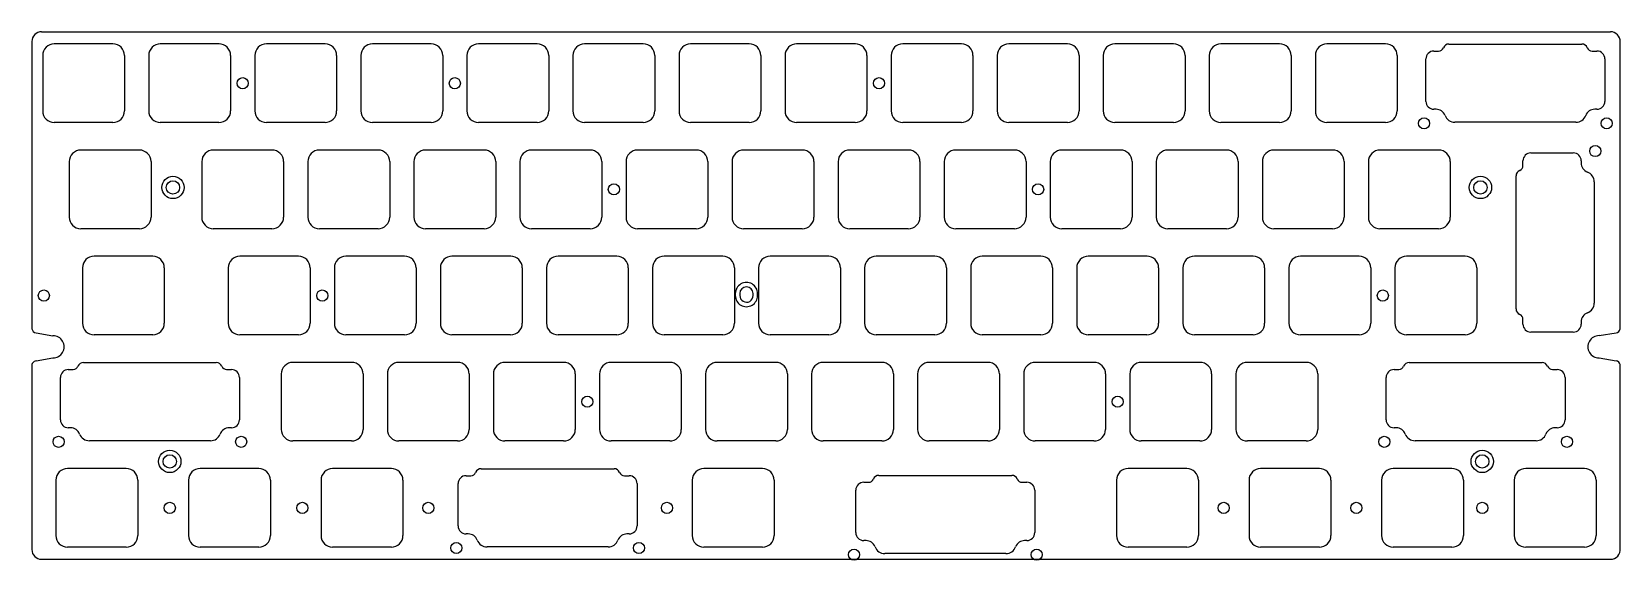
# Model space of a CAD drawing. Header units: millimetres. Extents: x -9 to 276, y -86 to 9.
import ezdxf

# ---------------------------------------------------------------- set-up
doc = ezdxf.new("R2010")
doc.units = ezdxf.units.MM
doc.header["$MEASUREMENT"] = 0
doc.layers.add('BLACK', color=7, linetype='CONTINUOUS')
doc.layers.add('Edge.Cuts', color=53, linetype='CONTINUOUS')

msp = doc.modelspace()

# ---------------------------------------------------------------- linework, layer by layer
at = {"layer": 'BLACK', "linetype": 'Continuous'}
for p, q in [((-7.549999, 9.227501), (274.249872, 9.227501)), ((-9.299999, 7.477485), (-9.300013, -44.04929)), ((5.274972, 7.05), (-5.275, 7.05)), ((24.324972, 7.05), (13.775, 7.05)), ((43.374972, 7.05), (32.825, 7.05)), ((62.424972, 7.05), (51.875, 7.05)), ((81.474972, 7.05), (70.925, 7.05)), ((100.524972, 7.05), (89.975, 7.05)), ((119.574972, 7.05), (109.025, 7.05)), ((138.624972, 7.05), (128.075, 7.05)), ((157.674972, 7.05), (147.125, 7.05)), ((176.724972, 7.05), (166.175, 7.05)), ((195.774972, 7.05), (185.225, 7.05)), ((214.824972, 7.05), (204.275, 7.05)), ((233.874972, 7.05), (223.325, 7.05)), ((276, -44.099973), (276.000001, 7.459735)), ((-7.35, 4.974985), (-7.35, -4.967959)), ((7.350001, 4.975), (7.350001, -4.975015)), ((11.7, 4.974985), (11.7, -4.967959)), ((26.400001, 4.975), (26.400001, -4.975015)), ((30.75, 4.974985), (30.75, -4.967959)), ((45.450001, 4.975), (45.450001, -4.975015)), ((49.8, 4.974985), (49.8, -4.967959)), ((64.500001, 4.975), (64.500001, -4.975015)), ((68.85, 4.974985), (68.85, -4.967959)), ((83.550001, 4.975), (83.550001, -4.975015)), ((87.9, 4.974985), (87.9, -4.967959)), ((102.600001, 4.975), (102.600001, -4.975015)), ((106.95, 4.974985), (106.95, -4.967959)), ((121.650001, 4.975), (121.650001, -4.975015)), ((126, 4.974985), (126, -4.967959)), ((140.700001, 4.975), (140.700001, -4.975015)), ((145.05, 4.974985), (145.05, -4.967959)), ((159.750001, 4.975), (159.750001, -4.975015)), ((164.1, 4.974985), (164.1, -4.967959)), ((178.800001, 4.975), (178.800001, -4.975015)), ((183.15, 4.974985), (183.15, -4.967959)), ((197.850001, 4.975), (197.850001, -4.975015)), ((202.2, 4.974985), (202.2, -4.967959)), ((216.900001, 4.975), (216.900001, -4.975015)), ((221.25, 4.974985), (221.25, -4.967959)), ((235.950001, 4.975), (235.950001, -4.975015)), ((5.26177, -7.05), (-5.275028, -7.05)), ((24.31177, -7.05), (13.774972, -7.05)), ((43.36177, -7.05), (32.824972, -7.05)), ((62.41177, -7.05), (51.874972, -7.05)), ((81.46177, -7.05), (70.924972, -7.05)), ((100.51177, -7.05), (89.974972, -7.05)), ((119.56177, -7.05), (109.024972, -7.05)), ((138.61177, -7.05), (128.074972, -7.05)), ((157.66177, -7.05), (147.124972, -7.05)), ((176.71177, -7.05), (166.174972, -7.05)), ((195.76177, -7.05), (185.224972, -7.05)), ((214.81177, -7.05), (204.274972, -7.05)), ((233.86177, -7.05), (223.324972, -7.05)), ((-2.587499, -14.075015), (-2.587499, -24.01767)), ((10.037472, -12), (-0.5125, -12)), ((12.112501, -14.075), (12.112501, -24.025015)), ((21.225, -14.075015), (21.225, -24.017959)), ((33.849972, -12), (23.3, -12)), ((35.925001, -14.075), (35.925001, -24.025015)), ((40.275, -14.075015), (40.275, -24.017959)), ((52.899972, -12), (42.35, -12)), ((54.975001, -14.075), (54.975001, -24.025015)), ((59.325014, -14.075015), (59.325014, -24.017959)), ((71.949986, -12), (61.400014, -12)), ((74.025015, -14.075), (74.025015, -24.025015)), ((78.375, -14.075015), (78.375, -24.017959)), ((90.999972, -12), (80.45, -12)), ((93.075001, -14.075), (93.075001, -24.025015)), ((97.425, -14.075015), (97.425, -24.017959)), ((110.049972, -12), (99.5, -12)), ((112.125001, -14.075), (112.125001, -24.025015)), ((116.475, -14.075015), (116.475, -24.017959)), ((129.099972, -12), (118.55, -12)), ((131.175001, -14.075), (131.175001, -24.025015)), ((135.525, -14.075015), (135.525, -24.017959)), ((148.149972, -12), (137.6, -12)), ((150.225001, -14.075), (150.225001, -24.025015)), ((154.575, -14.075015), (154.575, -24.017959)), ((167.199972, -12), (156.65, -12)), ((169.275001, -14.075), (169.275001, -24.025015)), ((173.625, -14.075015), (173.625, -24.017959)), ((186.249972, -12), (175.7, -12)), ((188.325001, -14.075), (188.325001, -24.025015)), ((192.675, -14.075015), (192.675, -24.017959)), ((205.299972, -12), (194.75, -12)), ((207.375001, -14.075), (207.375001, -24.025015)), ((211.725, -14.075015), (211.725, -24.017959)), ((224.349972, -12), (213.8, -12)), ((226.425001, -14.075), (226.425001, -24.025015)), ((230.775, -14.075015), (230.775, -24.017959)), ((243.399972, -12), (232.85, -12)), ((245.475001, -14.075), (245.475001, -24.025015)), ((10.024114, -26.1), (-0.512528, -26.1)), ((33.83677, -26.1), (23.299972, -26.1)), ((52.88677, -26.1), (42.349972, -26.1)), ((71.936784, -26.1), (61.399986, -26.1)), ((90.98677, -26.1), (80.449972, -26.1)), ((110.03677, -26.1), (99.499972, -26.1)), ((129.08677, -26.1), (118.549972, -26.1)), ((148.13677, -26.1), (137.599972, -26.1)), ((167.18677, -26.1), (156.649972, -26.1)), ((186.23677, -26.1), (175.699972, -26.1)), ((205.28677, -26.1), (194.749972, -26.1)), ((224.33677, -26.1), (213.799972, -26.1)), ((243.38677, -26.1), (232.849972, -26.1)), ((12.41875, -31.05), (1.868749, -31.05)), ((38.612472, -31.05), (28.0625, -31.05)), ((57.662472, -31.05), (47.1125, -31.05)), ((76.712472, -31.05), (66.1625, -31.05)), ((95.762472, -31.05), (85.2125, -31.05)), ((114.812472, -31.05), (104.2625, -31.05)), ((133.862472, -31.05), (123.3125, -31.05)), ((152.912472, -31.05), (142.3625, -31.05)), ((171.962472, -31.05), (161.4125, -31.05)), ((191.012472, -31.05), (180.4625, -31.05)), ((210.062472, -31.05), (199.5125, -31.05)), ((229.112472, -31.05), (218.5625, -31.05)), ((-0.20625, -33.125), (-0.20625, -43.075001)), ((14.49375, -33.125), (14.49375, -43.075)), ((25.9875, -33.125015), (25.9875, -43.067959)), ((40.687501, -33.125), (40.687501, -43.075015)), ((45.0375, -33.125015), (45.0375, -43.067959)), ((59.737501, -33.125), (59.737501, -43.075015)), ((64.0875, -33.125015), (64.0875, -43.067959)), ((78.787501, -33.125), (78.787501, -43.075015)), ((83.1375, -33.125015), (83.1375, -43.067959)), ((97.837501, -33.125), (97.837501, -43.075015)), ((102.1875, -33.125015), (102.1875, -43.067959)), ((116.887501, -33.125), (116.887501, -43.075015)), ((121.2375, -33.125015), (121.2375, -43.067959)), ((135.937501, -33.125), (135.937501, -43.075015)), ((140.2875, -33.125015), (140.2875, -43.067959)), ((154.987501, -33.125), (154.987501, -43.075015)), ((159.3375, -33.125015), (159.3375, -43.067959)), ((174.037501, -33.125), (174.037501, -43.075015)), ((178.3875, -33.125015), (178.3875, -43.067959)), ((193.087501, -33.125), (193.087501, -43.075015)), ((197.4375, -33.125015), (197.4375, -43.067959)), ((212.137501, -33.125), (212.137501, -43.075015)), ((216.4875, -33.125015), (216.4875, -43.067959)), ((231.187501, -33.125), (231.187501, -43.075015)), ((117.0625, -37.750015), (117.0625, -38.084653)), ((117.8625, -37.750015), (117.8625, -38.088526)), ((120.2625, -38.100015), (120.2625, -37.75)), ((121.0625, -38.100015), (121.0625, -37.750015)), ((-8.549981, -44.799556), (-5.5, -45.299542)), ((12.41875, -45.15), (1.86875, -45.15)), ((38.59927, -45.15), (28.062472, -45.15)), ((57.64927, -45.15), (47.112472, -45.15)), ((76.69927, -45.15), (66.162472, -45.15)), ((95.74927, -45.15), (85.212472, -45.15)), ((114.79927, -45.15), (104.262472, -45.15)), ((133.84927, -45.15), (123.312472, -45.15)), ((152.89927, -45.15), (142.362472, -45.15)), ((171.94927, -45.15), (161.412472, -45.15)), ((190.99927, -45.15), (180.462472, -45.15)), ((210.04927, -45.15), (199.512472, -45.15)), ((229.09927, -45.15), (218.562472, -45.15)), ((272.200306, -45.299492), (275.249949, -44.79955)), ((-9.299943, -50.844098), (-9.291814, -83.677948)), ((-8.549987, -49.799525), (-5.500034, -49.299548)), ((48.137472, -50.1), (37.5875, -50.1)), ((67.187472, -50.1), (56.6375, -50.1)), ((86.237472, -50.1), (75.6875, -50.1)), ((105.287472, -50.1), (94.7375, -50.1)), ((124.337472, -50.1), (113.7875, -50.1)), ((143.387472, -50.1), (132.8375, -50.1)), ((162.437472, -50.1), (151.8875, -50.1)), ((181.487472, -50.1), (170.9375, -50.1)), ((200.537472, -50.1), (189.9875, -50.1)), ((219.587472, -50.1), (209.0375, -50.1)), ((272.199979, -49.299539), (275.249888, -49.799523)), ((275.997652, -50.490272), (275.99884, -50.495204)), ((275.999994, -83.50824), (276, -50.549515)), ((35.5125, -52.175015), (35.5125, -62.117959)), ((50.212501, -52.175), (50.212501, -62.125015)), ((54.5625, -52.175015), (54.5625, -62.117959)), ((69.262501, -52.175), (69.262501, -62.125015)), ((73.6125, -52.175015), (73.6125, -62.117959)), ((88.312501, -52.175), (88.312501, -62.125015)), ((92.6625, -52.175015), (92.6625, -62.117959)), ((107.362501, -52.175), (107.362501, -62.125015)), ((111.7125, -52.175015), (111.7125, -62.117959)), ((126.412501, -52.175), (126.412501, -62.125015)), ((130.7625, -52.175015), (130.7625, -62.117959)), ((145.462501, -52.175), (145.462501, -62.125015)), ((149.8125, -52.175015), (149.8125, -62.117959)), ((164.512501, -52.175), (164.512501, -62.125015)), ((168.8625, -52.175015), (168.8625, -62.117959)), ((183.562501, -52.175), (183.562501, -62.125015)), ((187.9125, -52.175015), (187.9125, -62.117959)), ((202.612501, -52.175), (202.612501, -62.125015)), ((206.9625, -52.175015), (206.9625, -62.117959)), ((221.662501, -52.175), (221.662501, -62.125015)), ((48.12427, -64.2), (37.587472, -64.2)), ((67.17427, -64.2), (56.637472, -64.2)), ((86.22427, -64.2), (75.687472, -64.2)), ((105.27427, -64.2), (94.737472, -64.2)), ((124.32427, -64.2), (113.787472, -64.2)), ((143.37427, -64.2), (132.837472, -64.2)), ((162.42427, -64.2), (151.887472, -64.2)), ((181.47427, -64.2), (170.937472, -64.2)), ((200.52427, -64.2), (189.987472, -64.2)), ((219.57427, -64.2), (209.037472, -64.2)), ((-7.541828, -85.4275), (274.258182, -85.427509))]:
    msp.add_line(p, q, dxfattribs=at)
at = {"layer": 'BLACK'}
for centre, radius in [((28.575, 0), 1), ((66.675, 0), 1), ((142.875, 0), 1), ((16.04875, -18.7), 2), ((250.9012, -18.7), 2), ((16.04875, -18.7), 1.2), ((95.25, -19.05), 1), ((171.45, -19.05), 1), ((250.9012, -18.7), 1.2), ((-7.14375, -38.1), 1), ((42.8625, -38.1), 1), ((90.4875, -57.15), 1), ((185.7375, -57.15), 1), ((15.4781, -67.8656), 2), ((15.4781, -67.8656), 1.2), ((251.2219, -67.8656), 2), ((251.2219, -67.8656), 1.2)]:
    msp.add_circle(centre, radius, dxfattribs=at)
for centre, radius, start, end in [((-7.550028, 7.477485), 1.749971, 89.99905054, 180), ((274.249772, 7.477185), 1.750316, 359.42877291, 89.99672655), ((-5.275028, 4.974985), 2.074972, 89.99922686, 180), ((5.27501, 4.975024), 2.074976, 359.99933729, 90.00104928), ((13.774972, 4.974985), 2.074972, 89.99922686, 180), ((24.32501, 4.975024), 2.074976, 359.99933729, 90.00104928), ((32.824972, 4.974985), 2.074972, 89.99922686, 180), ((43.37501, 4.975024), 2.074976, 359.99933729, 90.00104928), ((51.874972, 4.974985), 2.074972, 89.99922686, 180), ((62.425012, 4.97502), 2.07498, 359.99944774, 90.00110451), ((70.924972, 4.974985), 2.074972, 89.99922686, 180), ((81.47501, 4.975024), 2.074976, 359.99933729, 90.00104928), ((89.974972, 4.974985), 2.074972, 89.99922686, 180), ((100.525012, 4.97502), 2.07498, 359.99944774, 90.00110451), ((109.024972, 4.974985), 2.074972, 89.99922686, 180), ((119.57501, 4.975024), 2.074976, 359.99933729, 90.00104928), ((128.074972, 4.974985), 2.074972, 89.99922686, 180), ((138.625012, 4.97502), 2.07498, 359.99944774, 90.00110451), ((147.124972, 4.974985), 2.074972, 89.99922686, 180), ((157.67501, 4.975024), 2.074976, 359.99933729, 90.00104928), ((166.174972, 4.974985), 2.074972, 89.99922686, 180), ((176.725012, 4.97502), 2.07498, 359.99944774, 90.00110451), ((185.224972, 4.974985), 2.074972, 89.99922686, 180), ((195.77501, 4.975024), 2.074976, 359.99933729, 90.00104928), ((204.274972, 4.974985), 2.074972, 89.99922686, 180), ((214.825012, 4.97502), 2.07498, 359.99944774, 90.00110451), ((223.324972, 4.974985), 2.074972, 89.99922686, 180), ((233.87501, 4.975024), 2.074976, 359.99933729, 90.00104928), ((-5.275028, -4.975015), 2.074985, 179.80516486, 270), ((5.274972, -4.975015), 2.075028, 269.63546306, 0), ((13.774972, -4.975015), 2.074985, 179.80516486, 270), ((24.324972, -4.975015), 2.075028, 269.63546306, 0), ((32.824972, -4.975015), 2.074985, 179.80516486, 270), ((43.374972, -4.975015), 2.075028, 269.63546306, 0), ((51.874972, -4.975015), 2.074985, 179.80516486, 270), ((62.424972, -4.975015), 2.075028, 269.63546306, 0), ((70.924972, -4.975015), 2.074985, 179.80516486, 270), ((81.474972, -4.975015), 2.075028, 269.63546306, 0), ((89.974972, -4.975015), 2.074985, 179.80516486, 270), ((100.524972, -4.975015), 2.075028, 269.63546306, 0), ((109.024972, -4.975015), 2.074985, 179.80516486, 270), ((119.574972, -4.975015), 2.075028, 269.63546306, 0), ((128.074972, -4.975015), 2.074985, 179.80516486, 270), ((138.624972, -4.975015), 2.075028, 269.63546306, 0), ((147.124972, -4.975015), 2.074985, 179.80516486, 270), ((157.674972, -4.975015), 2.075028, 269.63546306, 0), ((166.174972, -4.975015), 2.074985, 179.80516486, 270), ((176.724972, -4.975015), 2.075028, 269.63546306, 0), ((185.224972, -4.975015), 2.074985, 179.80516486, 270), ((195.774972, -4.975015), 2.075028, 269.63546306, 0), ((204.274972, -4.975015), 2.074985, 179.80516486, 270), ((214.824972, -4.975015), 2.075028, 269.63546306, 0), ((223.324972, -4.975015), 2.074985, 179.80516486, 270), ((233.874972, -4.975015), 2.075028, 269.63546306, 0), ((-0.512528, -14.075015), 2.074971, 89.99922686, 180), ((10.037472, -14.075015), 2.075015, 0.00041418, 90), ((23.299972, -14.075015), 2.074972, 89.99922686, 180), ((33.85001, -14.074976), 2.074976, 359.99933729, 90.00104928), ((42.349972, -14.075015), 2.074972, 89.99922686, 180), ((52.900012, -14.07498), 2.07498, 359.99944774, 90.00110451), ((61.400014, -14.075), 2.075, 90, 180.00041419), ((71.95002, -14.07498), 2.07498, 359.99944775, 90.00093883), ((80.449972, -14.075015), 2.074972, 89.99922686, 180), ((91.000012, -14.07498), 2.07498, 359.99944774, 90.00110451), ((99.499972, -14.075015), 2.074972, 89.99922686, 180), ((110.05001, -14.074976), 2.074976, 359.99933729, 90.00104928), ((118.549972, -14.075015), 2.074972, 89.99922686, 180), ((129.100012, -14.07498), 2.07498, 359.99944774, 90.00110451), ((137.599972, -14.075015), 2.074972, 89.99922686, 180), ((148.15001, -14.074976), 2.074976, 359.99933729, 90.00104928), ((156.649972, -14.075015), 2.074972, 89.99922686, 180), ((167.200012, -14.07498), 2.07498, 359.99944774, 90.00110451), ((175.699972, -14.075015), 2.074972, 89.99922686, 180), ((186.25001, -14.074976), 2.074976, 359.99933729, 90.00104928), ((194.749972, -14.075015), 2.074972, 89.99922686, 180), ((205.300012, -14.07498), 2.07498, 359.99944774, 90.00110451), ((213.799972, -14.075015), 2.074972, 89.99922686, 180), ((224.35001, -14.074976), 2.074976, 359.99933729, 90.00104928), ((232.849972, -14.075015), 2.074972, 89.99922686, 180), ((243.400012, -14.07498), 2.07498, 359.99944774, 90.00110451), ((-0.512528, -24.025015), 2.074985, 179.79718476, 270), ((10.037472, -24.025015), 2.075029, 269.63115567, 0), ((23.299972, -24.025015), 2.074985, 179.80516486, 270), ((33.849972, -24.025015), 2.075028, 269.63546306, 0), ((42.349972, -24.025015), 2.074985, 179.80516486, 270), ((52.899972, -24.025015), 2.075028, 269.63546306, 0), ((61.400023, -24.024979), 2.075021, 179.80616236, 269.99897835), ((71.94994, -24.02497), 2.075074, 269.63674107, 359.99875749), ((80.449972, -24.025015), 2.074985, 179.80516486, 270), ((90.999972, -24.025015), 2.075028, 269.63546306, 0), ((99.499972, -24.025015), 2.074985, 179.80516486, 270), ((110.049972, -24.025015), 2.075028, 269.63546306, 0), ((118.549972, -24.025015), 2.074985, 179.80516486, 270), ((129.099972, -24.025015), 2.075028, 269.63546306, 0), ((137.599972, -24.025015), 2.074985, 179.80516486, 270), ((148.149972, -24.025015), 2.075028, 269.63546306, 0), ((156.649972, -24.025015), 2.074985, 179.80516486, 270), ((167.199972, -24.025015), 2.075028, 269.63546306, 0), ((175.699972, -24.025015), 2.074985, 179.80516486, 270), ((186.249972, -24.025015), 2.075028, 269.63546306, 0), ((194.749972, -24.025015), 2.074985, 179.80516486, 270), ((205.299972, -24.025015), 2.075028, 269.63546306, 0), ((213.799972, -24.025015), 2.074985, 179.80516486, 270), ((224.349972, -24.025015), 2.075028, 269.63546306, 0), ((232.849972, -24.025015), 2.074985, 179.80516486, 270), ((243.399972, -24.025015), 2.075028, 269.63546306, 0), ((1.868754, -33.125004), 2.075004, 90.00013806, 179.99988955), ((12.41875, -33.125), 2.075, 0, 90), ((28.062472, -33.125015), 2.074972, 89.99922686, 180), ((38.61251, -33.124976), 2.074976, 359.99933729, 90.00104928), ((47.112472, -33.125015), 2.074972, 89.99922686, 180), ((57.662512, -33.12498), 2.07498, 359.99944774, 90.00110451), ((66.162472, -33.125015), 2.074972, 89.99922686, 180), ((76.71251, -33.124976), 2.074976, 359.99933729, 90.00104928), ((85.212472, -33.125015), 2.074972, 89.99922686, 180), ((95.762512, -33.12498), 2.07498, 359.99944774, 90.00110451), ((104.262472, -33.125015), 2.074972, 89.99922686, 180), ((114.81251, -33.124976), 2.074976, 359.99933729, 90.00104928), ((123.312472, -33.125015), 2.074972, 89.99922686, 180), ((133.862512, -33.12498), 2.07498, 359.99944774, 90.00110451), ((142.362472, -33.125015), 2.074972, 89.99922686, 180), ((152.91251, -33.124976), 2.074976, 359.99933729, 90.00104928), ((161.412472, -33.125015), 2.074972, 89.99922686, 180), ((171.962512, -33.12498), 2.07498, 359.99944774, 90.00110451), ((180.462472, -33.125015), 2.074972, 89.99922686, 180), ((191.01251, -33.124976), 2.074976, 359.99933729, 90.00104928), ((199.512472, -33.125015), 2.074972, 89.99922686, 180), ((210.062512, -33.12498), 2.07498, 359.99944774, 90.00110451), ((218.562472, -33.125015), 2.074972, 89.99922686, 180), ((229.11251, -33.124976), 2.074976, 359.99933729, 90.00104928), ((119.062472, -37.749972), 1.999972, 359.99876812, 180.00123188), ((119.062472, -37.750015), 1.199972, 0.00071618, 180), ((119.062472, -38.100015), 2.000028, 179.55991361, 0), ((119.062472, -38.100015), 1.200028, 179.45144462, 0), ((-8.403028, -43.902615), 0.9089, 189.286816, 260.69544135), ((-5.500008, -47.299545), 2.000003, 269.99925516, 89.99977082), ((1.868752, -43.074998), 2.075002, 180.00008284, 269.99994478), ((12.41875, -43.075), 2.075, 270, 0), ((28.062472, -43.075015), 2.074985, 179.80516486, 270), ((38.612472, -43.075015), 2.075028, 269.63546306, 0), ((47.112472, -43.075015), 2.074985, 179.80516486, 270), ((57.662472, -43.075015), 2.075028, 269.63546306, 0), ((66.162472, -43.075015), 2.074985, 179.80516486, 270), ((76.712472, -43.075015), 2.075028, 269.63546306, 0), ((85.212472, -43.075015), 2.074985, 179.80516486, 270), ((95.762472, -43.075015), 2.075028, 269.63546306, 0), ((104.262472, -43.075015), 2.074985, 179.80516486, 270), ((114.812472, -43.075015), 2.075028, 269.63546306, 0), ((123.312472, -43.075015), 2.074985, 179.80516486, 270), ((133.862472, -43.075015), 2.075028, 269.63546306, 0), ((142.362472, -43.075015), 2.074985, 179.80516486, 270), ((152.912472, -43.075015), 2.075028, 269.63546306, 0), ((161.412472, -43.075015), 2.074985, 179.80516486, 270), ((171.962472, -43.075015), 2.075028, 269.63546306, 0), ((180.462472, -43.075015), 2.074985, 179.80516486, 270), ((191.012472, -43.075015), 2.075028, 269.63546306, 0), ((199.512472, -43.075015), 2.074985, 179.80516486, 270), ((210.062472, -43.075015), 2.075028, 269.63546306, 0), ((218.562472, -43.075015), 2.074985, 179.80516486, 270), ((229.112472, -43.075015), 2.075028, 269.63546306, 0), ((272.199972, -47.299515), 2.000024, 89.99043171, 270.00020053), ((275.100372, -43.887315), 0.924421, 279.31175104, 346.69865065), ((-8.402928, -50.696615), 0.909058, 99.30963225, 189.33676968), ((37.587472, -52.175015), 2.074972, 89.99922686, 180), ((48.13751, -52.174976), 2.074976, 359.99933729, 90.00104928), ((56.637472, -52.175015), 2.074972, 89.99922686, 180), ((67.187512, -52.17498), 2.07498, 359.99944774, 90.00110451), ((75.687472, -52.175015), 2.074972, 89.99922686, 180), ((86.23751, -52.174976), 2.074976, 359.99933729, 90.00104928), ((94.737472, -52.175015), 2.074972, 89.99922686, 180), ((105.287512, -52.17498), 2.07498, 359.99944774, 90.00110451), ((113.787472, -52.175015), 2.074972, 89.99922686, 180), ((124.33751, -52.174976), 2.074976, 359.99933729, 90.00104928), ((132.837472, -52.175015), 2.074972, 89.99922686, 180), ((143.387512, -52.17498), 2.07498, 359.99944774, 90.00110451), ((151.887472, -52.175015), 2.074972, 89.99922686, 180), ((162.43751, -52.174976), 2.074976, 359.99933729, 90.00104928), ((170.937472, -52.175015), 2.074972, 89.99922686, 180), ((181.487512, -52.17498), 2.07498, 359.99944774, 90.00110451), ((189.987472, -52.175015), 2.074972, 89.99922686, 180), ((200.53751, -52.174976), 2.074976, 359.99933729, 90.00104928), ((209.037472, -52.175015), 2.074972, 89.99922686, 180), ((219.587512, -52.17498), 2.07498, 359.99944774, 90.00110451), ((275.100472, -50.711315), 0.923951, 13.52604479, 80.69359508), ((275.251872, -50.549515), 0.748129, 0, 4.54190364), ((37.587472, -62.125015), 2.074985, 179.80516486, 270), ((48.137472, -62.125015), 2.075028, 269.63546306, 0), ((56.637472, -62.125015), 2.074985, 179.80516486, 270), ((67.187472, -62.125015), 2.075028, 269.63546306, 0), ((75.687472, -62.125015), 2.074985, 179.80516486, 270), ((86.237472, -62.125015), 2.075028, 269.63546306, 0), ((94.737472, -62.125015), 2.074985, 179.80516486, 270), ((105.287472, -62.125015), 2.075028, 269.63546306, 0), ((113.787472, -62.125015), 2.074985, 179.80516486, 270), ((124.337472, -62.125015), 2.075028, 269.63546306, 0), ((132.837472, -62.125015), 2.074985, 179.80516486, 270), ((143.387472, -62.125015), 2.075028, 269.63546306, 0), ((151.887472, -62.125015), 2.074985, 179.80516486, 270), ((162.437472, -62.125015), 2.075028, 269.63546306, 0), ((170.937472, -62.125015), 2.074985, 179.80516486, 270), ((181.487472, -62.125015), 2.075028, 269.63546306, 0), ((189.987472, -62.125015), 2.074985, 179.80516486, 270), ((200.537472, -62.125015), 2.075028, 269.63546306, 0), ((209.037472, -62.125015), 2.074985, 179.80516486, 270), ((219.587472, -62.125015), 2.075028, 269.63546306, 0), ((-7.541828, -83.677515), 1.749985, 180.01417673, 270), ((274.258172, -83.677515), 1.750028, 270.0003274, 5.55072892)]:
    msp.add_arc(centre, radius, start, end, dxfattribs=at)
at = {"layer": 'Edge.Cuts', "linetype": 'CONTINUOUS'}
for p, q in [((242.52436, 5.77544), (243.38997, 5.77544)), ((245.24718, 7.0276), (269.10242, 7.0276)), ((270.95963, 5.77544), (271.82524, 5.77544)), ((241.09936, -3.25044), (241.09936, 4.35044)), ((273.25024, 4.35044), (273.25024, -3.25044)), ((242.9284, -4.67544), (242.52436, -4.67544)), ((271.82524, -4.67544), (271.4212, -4.67544)), ((268.0503, -7.01191), (246.2993, -7.01191)), ((258.54331, -14.79037), (258.54331, -13.92476)), ((259.96831, -12.49976), (267.56919, -12.49976)), ((268.99419, -13.92476), (268.99419, -14.3288)), ((257.29115, -40.50282), (257.29115, -16.64758)), ((271.33066, -17.6997), (271.33066, -39.4507)), ((248.16875, -31.05), (237.618749, -31.05)), ((235.54375, -33.125), (235.54375, -43.075001)), ((250.24375, -33.125), (250.24375, -43.075)), ((258.54331, -43.22564), (258.54331, -42.36003)), ((248.16875, -45.15), (237.61875, -45.15)), ((267.56919, -44.65064), (259.96831, -44.65064)), ((268.99419, -42.8216), (268.99419, -43.22564)), ((-0.02157, -50.1224), (23.83367, -50.1224)), ((238.10343, -50.1224), (261.95867, -50.1224)), ((-4.16939, -60.40044), (-4.16939, -52.79956)), ((-2.74439, -51.37456), (-1.87878, -51.37456)), ((25.69088, -51.37456), (26.55649, -51.37456)), ((27.98149, -52.79956), (27.98149, -60.40044)), ((233.95561, -60.40044), (233.95561, -52.79956)), ((235.38061, -51.37456), (236.24622, -51.37456)), ((263.81588, -51.37456), (264.68149, -51.37456)), ((266.10649, -52.79956), (266.10649, -60.40044)), ((-2.34035, -61.82544), (-2.74439, -61.82544)), ((26.55649, -61.82544), (26.15245, -61.82544)), ((235.78465, -61.82544), (235.38061, -61.82544)), ((264.68149, -61.82544), (264.27745, -61.82544)), ((22.78155, -64.16191), (1.03055, -64.16191)), ((260.90655, -64.16191), (239.15555, -64.16191)), ((-4.96875, -71.225), (-4.96875, -81.175001)), ((7.65625, -69.15), (-2.893751, -69.15)), ((9.73125, -71.225), (9.73125, -81.175)), ((18.84375, -71.225), (18.84375, -81.175001)), ((31.46875, -69.15), (20.918749, -69.15)), ((33.54375, -71.225), (33.54375, -81.175)), ((42.65625, -71.225), (42.65625, -81.175001)), ((55.28125, -69.15), (44.731249, -69.15)), ((57.35625, -71.225), (57.35625, -81.175)), ((68.69311, -70.42456), (69.55872, -70.42456)), ((71.41593, -69.1724), (95.27117, -69.1724)), ((97.12838, -70.42456), (97.99399, -70.42456)), ((109.33125, -71.225), (109.33125, -81.175001)), ((121.95625, -69.15), (111.406249, -69.15)), ((124.03125, -71.225), (124.03125, -81.175)), ((142.85343, -70.363025), (166.70867, -70.363025)), ((185.53125, -71.225), (185.53125, -81.175001)), ((198.15625, -69.15), (187.606249, -69.15)), ((200.23125, -71.225), (200.23125, -81.175)), ((209.34375, -71.225), (209.34375, -81.175001)), ((221.96875, -69.15), (211.418749, -69.15)), ((224.04375, -71.225), (224.04375, -81.175)), ((233.15625, -71.225), (233.15625, -81.175001)), ((245.78125, -69.15), (235.231249, -69.15)), ((247.85625, -71.225), (247.85625, -81.175)), ((256.96875, -71.225), (256.96875, -81.175001)), ((269.59375, -69.15), (259.043749, -69.15)), ((271.66875, -71.225), (271.66875, -81.175)), ((67.26811, -79.45044), (67.26811, -71.84956)), ((99.41899, -71.84956), (99.41899, -79.45044)), ((138.70561, -80.641065), (138.70561, -73.040185)), ((140.13061, -71.615185), (140.99622, -71.615185)), ((168.56588, -71.615185), (169.43149, -71.615185)), ((170.85649, -73.040185), (170.85649, -80.641065)), ((69.09715, -80.87544), (68.69311, -80.87544)), ((97.99399, -80.87544), (97.58995, -80.87544)), ((140.53465, -82.066065), (140.13061, -82.066065)), ((169.43149, -82.066065), (169.02745, -82.066065)), ((7.65625, -83.25), (-2.89375, -83.25)), ((31.46875, -83.25), (20.91875, -83.25)), ((55.28125, -83.25), (44.73125, -83.25)), ((94.21905, -83.21191), (72.46805, -83.21191)), ((121.95625, -83.25), (111.40625, -83.25)), ((165.65655, -84.402535), (143.90555, -84.402535)), ((198.15625, -83.25), (187.60625, -83.25)), ((221.96875, -83.25), (211.41875, -83.25)), ((245.78125, -83.25), (235.23125, -83.25)), ((269.59375, -83.25), (259.04375, -83.25))]:
    msp.add_line(p, q, dxfattribs=at)
at = {"layer": 'Edge.Cuts'}
for centre in [(240.775, -7.2), (273.575, -7.2), (271.51875, -12.175), (233.3625, -38.1), (-4.49375, -64.35), (28.30625, -64.35), (233.63125, -64.35), (266.43125, -64.35), (15.478125, -76.2), (39.290625, -76.2), (61.9125, -76.2), (104.775, -76.2), (204.7875, -76.2), (228.6, -76.2), (251.221875, -76.2), (66.94375, -83.4), (99.74375, -83.4), (138.38125, -84.590625), (171.18125, -84.590625)]:
    msp.add_circle(centre, 1, dxfattribs=at)
for centre, radius, start, end in [((242.52436, 4.35044), 1.425, 90, 180), ((243.38997, 6.70385), 0.928411, -90, -22.02270195), ((245.2472, 5.9526), 1.075006, 90.00106597, 157.97610066), ((269.1024, 5.9526), 1.075, 22.02389934, 89.99893403), ((270.9596, 6.7039), 0.92846, -157.97374324, -89.99814868), ((271.82524, 4.35044), 1.425, 0, 90), ((242.52436, -3.25044), 1.425, -180, -90), ((242.92841, -6.40037), 1.72493, 20.54597615, 90.00033216), ((271.4212, -6.4004), 1.724938, 90, 159.45340178), ((271.8252, -3.2504), 1.42504, -89.99839174, -0.00160826), ((246.29931, -5.13696), 1.87495, -159.45407657, -90.00030559), ((268.0503, -5.137), 1.874943, -90, -20.54506499), ((259.96831, -13.92476), 1.425, 90, 180), ((267.56915, -13.9248), 1.42504, 0.00160826, 89.99839174), ((258.36615, -16.6476), 1.075, 112.02389934, 179.99893403), ((257.61485, -14.7904), 0.92846, -67.97374324, 0.00185132), ((270.71915, -14.3288), 1.724938, -180, -110.54659822), ((269.45575, -17.6997), 1.874943, 0, 69.45493501), ((237.6188, -33.125), 2.07505, 90.00140823, 180), ((248.1688, -33.125), 2.075, 0, 90.00138062), ((269.45571, -39.45069), 1.87495, -69.45407657, -0.00030559), ((258.36615, -40.5028), 1.075006, -179.99893403, -112.02389934), ((257.6149, -42.36003), 0.928411, 0, 67.97729805), ((270.71912, -42.82159), 1.72493, -249.45402385, -179.99966784), ((237.6188, -43.075), 2.075, -179.99997239, -90.00138062), ((248.1688, -43.075), 2.07495, -90.00138062, 0), ((259.96831, -43.22564), 1.425, -180, -90), ((267.56919, -43.22564), 1.425, -90, 0), ((-1.87878, -50.44615), 0.928411, -90, -22.02270195), ((-0.02155, -51.1974), 1.075006, 90.00106597, 157.97610066), ((23.83365, -51.1974), 1.075, 22.02389934, 89.99893403), ((25.69085, -50.4461), 0.92846, -157.97374324, -89.99814868), ((236.24622, -50.44615), 0.928411, -90, -22.02270195), ((238.10345, -51.1974), 1.075006, 90.00106597, 157.97610066), ((261.95865, -51.1974), 1.075, 22.02389934, 89.99893403), ((263.81585, -50.4461), 0.92846, -157.97374324, -89.99814868), ((-2.74439, -52.79956), 1.425, 90, 180), ((26.55649, -52.79956), 1.425, 0, 90), ((235.38061, -52.79956), 1.425, 90, 180), ((264.68149, -52.79956), 1.425, 0, 90), ((-2.74439, -60.40044), 1.425, -180, -90), ((-2.34034, -63.55037), 1.72493, 20.54597615, 90.00033216), ((26.15245, -63.5504), 1.724938, 90, 159.45340178), ((26.55645, -60.4004), 1.42504, -89.99839174, -0.00160826), ((235.38061, -60.40044), 1.425, -180, -90), ((235.78466, -63.55037), 1.72493, 20.54597615, 90.00033216), ((264.27745, -63.5504), 1.724938, 90, 159.45340178), ((264.68145, -60.4004), 1.42504, -89.99839174, -0.00160826), ((1.03056, -62.28696), 1.87495, -159.45407657, -90.00030559), ((22.78155, -62.287), 1.874943, -90, -20.54506499), ((239.15556, -62.28696), 1.87495, -159.45407657, -90.00030559), ((260.90655, -62.287), 1.874943, -90, -20.54506499), ((-2.893746, -71.225004), 2.075004, 90.00013806, 179.99988955), ((7.65625, -71.225), 2.075, 0, 90), ((20.91875, -71.225), 2.075, 90.00002761, 180), ((31.4688, -71.225), 2.075, 0, 90.00138062), ((44.7313, -71.225), 2.07505, 90.0014082, 180), ((55.2813, -71.225), 2.075, 0, 90.00138062), ((68.69311, -71.84956), 1.425, 90, 180), ((69.55872, -69.49615), 0.928411, -90, -22.02270195), ((71.41595, -70.2474), 1.075006, 90.00106597, 157.97610066), ((95.27115, -70.2474), 1.075, 22.02389934, 89.99893403), ((97.12835, -69.4961), 0.92846, -157.97374324, -89.99814868), ((97.99399, -71.84956), 1.425, 0, 90), ((111.4063, -71.225), 2.07505, 90.0014082, 180), ((121.9563, -71.225), 2.075, 0, 90.00138062), ((140.996223, -70.686778), 0.928407, -90.00018514, -22.02259974), ((142.853436, -71.438014), 1.074989, 90.00031979, 157.97636435), ((166.70865, -71.438025), 1.075, 22.02389934, 89.99893403), ((168.56575, -70.686925), 0.92826, -157.98287241, -89.9919759), ((187.6063, -71.225), 2.07505, 90.0014082, 180), ((198.1563, -71.225), 2.075, 0, 90.00138062), ((211.4188, -71.225), 2.07505, 90.0014082, 180), ((221.9688, -71.225), 2.075, 0, 90.00138062), ((235.2313, -71.225), 2.07505, 90.0014082, 180), ((245.7813, -71.225), 2.075, 0, 90.00138062), ((259.0438, -71.225), 2.07505, 90.0014082, 180), ((269.5938, -71.225), 2.075, 0, 90.00138062), ((140.130611, -73.040186), 1.425001, 90.00004021, 179.99995979), ((169.43149, -73.040185), 1.425, 0, 90), ((68.69311, -79.45044), 1.425, -180, -90), ((97.99395, -79.4504), 1.42504, -89.99839174, -0.00160826), ((-2.893748, -81.174998), 2.075002, -179.99991716, -90.00005522), ((7.65625, -81.175), 2.075, -90, 0), ((20.91875, -81.175), 2.075, -179.99997239, -90), ((31.4688, -81.175), 2.07495, -90.00138065, 0), ((44.7313, -81.175), 2.075, -179.99997239, -90.00138062), ((55.2813, -81.175), 2.07495, -90.00138065, 0), ((69.09716, -82.60037), 1.72493, 20.54597615, 90.00033216), ((72.46806, -81.33696), 1.87495, -159.45407657, -90.00030559), ((94.21905, -81.337), 1.874943, -90, -20.54506499), ((97.58995, -82.6004), 1.724938, 90, 159.45340178), ((111.4063, -81.175), 2.075, -179.99997239, -90.00138062), ((121.9563, -81.175), 2.07495, -90.00138065, 0), ((140.130611, -80.641064), 1.425001, -179.99995979, -90.00004021), ((140.53466, -83.790997), 1.724932, 20.54603836, 90.00033216), ((169.0275, -83.791065), 1.724999, 90.00166075, 159.45274057), ((169.43145, -80.641025), 1.42504, -89.99839174, -0.00160826), ((187.6063, -81.175), 2.075, -179.99997239, -90.00138062), ((198.1563, -81.175), 2.07495, -90.00138065, 0), ((211.4188, -81.175), 2.075, -179.99997239, -90.00138062), ((221.9688, -81.175), 2.07495, -90.00138065, 0), ((235.2313, -81.175), 2.075, -179.99997239, -90.00138062), ((245.7813, -81.175), 2.07495, -90.00138065, 0), ((259.0438, -81.175), 2.075, -179.99997239, -90.00138062), ((269.5938, -81.175), 2.07495, -90.00138065, 0), ((143.905564, -82.527574), 1.874961, -159.4538047, -90.00042782), ((165.65663, -82.527685), 1.874847, -90.00244482, -20.54420599)]:
    msp.add_arc(centre, radius, start, end, dxfattribs=at)

doc.saveas('drawing.dxf')
